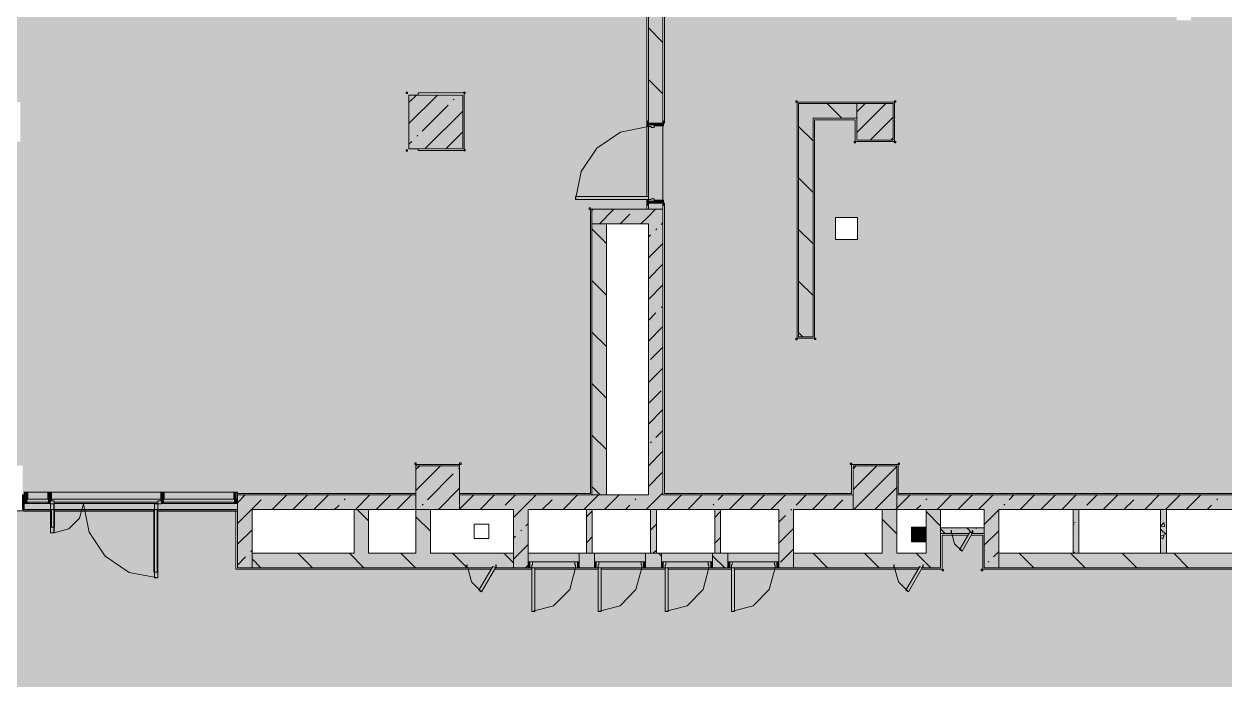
# Model space of a CAD drawing. Header units: millimetres. Extents: x -3817 to 677485, y -22715 to 103890.
# Drawn here: x -764.7 to -635, y -19530.2 to -19459.3 of the extents above; entities that cross this region are included whole.
import ezdxf

# ---------------------------------------------------------------- set-up
doc = ezdxf.new("R2010")
doc.units = ezdxf.units.MM
doc.layers.add('PDF _Геометрия', color=7, linetype='Continuous', true_color=0x1d1d1d)
doc.layers.add('PDF _Сплошная заливка', color=7, linetype='Continuous', true_color=0xffffff)

msp = doc.modelspace()

# ---------------------------------------------------------------- hatches: boundary and pattern name
at = {"layer": 'PDF _Сплошная заливка', "transparency": 33554559}
h = msp.add_hatch(color=256, dxfattribs=at)
h.paths.add_polyline_path([(-750.29, -19511.12), (-750.29, -19511.1), (-761.51, -19511.12), (-761.47, -19511.91), (-750.64, -19511.91), (-750.64, -19511.12)], flags=0)
h.paths.add_polyline_path([(-741.83, -19511.92), (-741.68, -19511.91), (-741.76, -19511.1), (-750.29, -19511.12), (-750.29, -19511.91), (-741.83, -19511.91)], flags=0)
h.paths.add_polyline_path([(-787.18, -19511.92), (-787.11, -19511.91), (-784.82, -19511.91), (-784.82, -19511.1), (-787.18, -19511.1)], flags=0)
h.paths.add_polyline_path([(-784.43, -19511.91), (-774, -19511.91), (-774, -19511.12), (-784.47, -19511.12), (-784.47, -19511.91)], flags=0)
h.paths.add_polyline_path([(-769.94, -19511.91), (-769.78, -19511.91), (-769.78, -19511.1), (-773.65, -19511.12), (-773.65, -19511.91), (-770.01, -19511.91)], flags=0)
h.paths.add_polyline_path([(-764.73, -19511.1), (-764.66, -19510.96), (-764.73, -19511.07)], flags=0)
h.paths.add_polyline_path([(-761.86, -19511.91), (-761.86, -19511.1), (-764.73, -19511.1), (-764.73, -19511.91)], flags=0)
h.paths.add_polyline_path([(-773.33, -19510.81), (-773.25, -19510.81), (-773.33, -19510.65)], flags=0)
h.paths.add_polyline_path([(-744.11, -19395.61), (-744.11, -19395.93), (-747.01, -19395.93), (-746.7, -19396.46), (-746.97, -19396.62), (-747.37, -19395.93), (-750.81, -19395.93), (-750.81, -19395.61), (-747.55, -19395.61), (-747.65, -19395.38), (-747.41, -19395.23), (-747.19, -19395.61), (-744.18, -19395.61)], flags=0)
h.paths.add_polyline_path([(-748.36, -19395.23), (-748.27, -19395.23), (-748.27, -19395.13)], flags=0)
h.paths.add_polyline_path([(-817.5, -19398.17), (-817.5, -19397.58), (-818.83, -19397.58), (-818.83, -19398.17), (-817.65, -19398.17)], flags=0)
h.paths.add_polyline_path([(-817.5, -19410.38), (-818.83, -19410.38), (-818.83, -19410.97), (-817.5, -19410.97), (-817.5, -19410.77)], flags=0)
h.paths.add_polyline_path([(-764.73, -19510.18), (-764.66, -19509.86), (-741.68, -19509.86), (-741.68, -19510.01), (-722.38, -19510.01), (-722.38, -19506.87), (-717.67, -19506.87), (-717.66, -19510.02), (-703.52, -19510.02), (-703.52, -19479.28), (-697.42, -19479.28), (-697.42, -19478.26), (-705.14, -19478.26), (-705.14, -19477.94), (-697.42, -19477.94), (-697.42, -19455.69), (-692.85, -19455.69), (-692.85, -19443.8), (-700.57, -19443.8), (-700.57, -19443.48), (-692.85, -19443.48), (-692.85, -19442.46), (-744.27, -19442.46), (-744.27, -19402.7), (-744.18, -19402.62), (-744.11, -19402.31), (-742.47, -19402.38), (-742.47, -19402.7), (-742.38, -19402.7), (-742.38, -19392.38), (-742.54, -19392.38), (-742.54, -19395.53), (-743.48, -19395.61), (-743.48, -19395.69), (-744.18, -19395.53), (-744.18, -19395.23), (-748.36, -19395.23), (-748.36, -19392.38), (-764.74, -19392.46), (-764.74, -19395.38), (-772.41, -19395.38), (-771.79, -19396.45), (-772.06, -19396.61), (-772.77, -19395.38), (-773.72, -19395.38), (-773.72, -19392.23), (-811.98, -19392.23), (-811.98, -19395.38), (-814.98, -19395.38), (-814.98, -19397.58), (-816.87, -19397.58), (-816.87, -19398.25), (-817.02, -19398.17), (-817.5, -19398.17), (-817.5, -19398.64), (-818.83, -19398.64), (-818.83, -19409.9), (-817.5, -19409.9), (-817.5, -19410.38), (-816.87, -19410.38), (-816.87, -19410.97), (-814.98, -19410.97), (-814.98, -19420.26), (-811.98, -19420.27), (-811.98, -19429.86), (-814.98, -19429.86), (-814.98, -19444.03), (-811.98, -19444.03), (-811.98, -19448.76), (-812.14, -19448.76), (-812.14, -19449.06), (-812.73, -19449.06), (-812.73, -19448.76), (-814.98, -19448.76), (-814.98, -19462.93), (-811.98, -19462.93), (-811.98, -19472.54), (-814.98, -19472.54), (-814.98, -19483.56), (-787.18, -19483.56), (-787.18, -19509.86), (-769.62, -19509.86), (-769.62, -19507.03), (-764.9, -19507.03), (-764.9, -19510.02), (-764.74, -19510.02), (-764.74, -19510.18)], flags=0)
h.paths.add_polyline_path([(-717.75, -19472.96), (-722.15, -19472.96), (-722.15, -19472.79), (-723.14, -19472.79), (-723.14, -19466.97), (-722.15, -19466.97), (-722.15, -19466.73), (-717.16, -19466.73), (-717.16, -19472.96), (-717.67, -19472.96)], flags=0)
h.paths.add_polyline_path([(-765.14, -19471.99), (-769.4, -19471.99), (-769.39, -19467.73), (-765.14, -19467.73), (-765.14, -19470.37)], flags=0)
h.paths.add_polyline_path([(-765.14, -19424.91), (-769.39, -19424.91), (-769.39, -19420.64), (-765.13, -19420.64), (-765.13, -19424.91)], flags=0)
h.paths.add_polyline_path([(-744.11, -19394.64), (-744.11, -19392.38), (-747.77, -19392.38), (-747.77, -19394.64), (-746.22, -19394.64)], flags=0)
h = msp.add_hatch(color=256, dxfattribs=at)
h.paths.add_polyline_path([(-623.96, -19495.61), (-623.9, -19496), (-623.8, -19496), (-623.8, -19495.61), (-623.9, -19495.61)], flags=0)
h.paths.add_polyline_path([(-697.26, -19478.26), (-697.42, -19478.26), (-697.42, -19478.65), (-697.33, -19478.65), (-697.26, -19478.34)], flags=0)
h.paths.add_polyline_path([(-657.96, -19510.02), (-628.05, -19510.02), (-628.05, -19506.87), (-624.9, -19506.87), (-624.9, -19496), (-624.81, -19496), (-624.75, -19495.81), (-624.59, -19495.81), (-624.59, -19495.53), (-623.96, -19495.61), (-623.96, -19495.29), (-623.8, -19495.29), (-623.8, -19486.95), (-623.9, -19486.95), (-623.96, -19487.34), (-624.59, -19487.26), (-624.59, -19487.14), (-624.75, -19487.14), (-624.81, -19486.95), (-624.9, -19486.95), (-624.9, -19481.59), (-631.6, -19481.59), (-631.6, -19480.49), (-631.83, -19480.49), (-631.83, -19479.86), (-631.66, -19479.86), (-631.66, -19474.35), (-631.83, -19474.35), (-631.83, -19473.72), (-631.6, -19473.72), (-631.6, -19424.19), (-628.05, -19424.19), (-628.03, -19420.26), (-624.12, -19420.26), (-624.12, -19420.02), (-627.5, -19420.02), (-627.5, -19419.71), (-624.12, -19419.71), (-624.12, -19409.71), (-631.05, -19409.71), (-631.05, -19409.39), (-624.12, -19409.39), (-624.12, -19408.92), (-670.65, -19408.92), (-670.65, -19457.58), (-680.65, -19457.58), (-680.65, -19457.48), (-680.85, -19457.42), (-680.85, -19457.26), (-681.12, -19457.26), (-681.04, -19456.63), (-681.36, -19456.57), (-681.36, -19456.48), (-689.31, -19456.48), (-689.31, -19456.57), (-688.92, -19456.63), (-689, -19457.26), (-689.11, -19457.26), (-689.11, -19457.42), (-689.31, -19457.48), (-689.31, -19457.58), (-695.53, -19457.58), (-695.53, -19469.99), (-695.63, -19470), (-695.69, -19470.3), (-696.63, -19470.37), (-696.63, -19470.46), (-697.33, -19470.27), (-697.33, -19469.99), (-697.42, -19469.99), (-697.42, -19477.94), (-697.26, -19477.94), (-697.26, -19478.26), (-695.63, -19478.34), (-695.63, -19478.65), (-695.53, -19478.65), (-695.53, -19510.02), (-675.3, -19510.02), (-675.3, -19506.87), (-670.26, -19506.87), (-670.26, -19510.02), (-660.31, -19510.02)], flags=0)
h.paths.add_polyline_path([(-679.31, -19493.25), (-681.2, -19493.25), (-681.2, -19467.74), (-670.65, -19467.74), (-670.65, -19471.99), (-674.9, -19471.99), (-674.9, -19469.63), (-679.31, -19469.63), (-679.31, -19487.07)], flags=0)
h.paths.add_polyline_path([(-677.03, -19482.56), (-677.03, -19480.2), (-674.67, -19480.2), (-674.67, -19482.56), (-676.68, -19482.56)], flags=0)
h.paths.add_polyline_path([(-631.62, -19479.86), (-631.6, -19479.86), (-631.62, -19474.35)], flags=0)
h.paths.add_polyline_path([(-638.61, -19458.88), (-640.19, -19458.88), (-640.19, -19457.31), (-638.61, -19457.31)], flags=0)
h.paths.add_polyline_path([(-680.97, -19456.63), (-680.97, -19456.57), (-680.65, -19456.57), (-680.65, -19456.48), (-681.04, -19456.53), (-681.04, -19456.63)], flags=0)
h.paths.add_polyline_path([(-662.86, -19449.87), (-662.86, -19447.5), (-660.49, -19447.5), (-660.49, -19449.87)], flags=0)
h.paths.add_polyline_path([(-662.86, -19435.3), (-662.86, -19432.94), (-660.49, -19432.94), (-660.49, -19435.3)], flags=0)
h.paths.add_polyline_path([(-640.19, -19435.26), (-640.19, -19433.69), (-638.61, -19433.69), (-638.61, -19435.26), (-639.78, -19435.26)], flags=0)
h = msp.add_hatch(color=256, dxfattribs=at)
h.paths.add_polyline_path([(-695.69, -19479.31), (-695.69, -19478.65), (-697.26, -19478.65), (-697.26, -19479.31), (-696.4, -19479.31)], flags=0)
h.paths.add_polyline_path([(-695.69, -19469.99), (-695.69, -19455.85), (-697.26, -19455.85), (-697.26, -19469.99)], flags=0)
for points in [[(-722.15, -19472.79), (-717.31, -19472.79), (-717.31, -19466.97), (-723.14, -19466.97), (-723.14, -19472.79)], [(-675.06, -19469.47), (-674.74, -19469.47), (-674.74, -19467.89), (-681.04, -19467.89), (-681.04, -19469.47), (-676.68, -19469.47)], [(-674.67, -19471.83), (-670.81, -19471.83), (-670.81, -19467.89), (-674.74, -19467.89), (-674.74, -19471.83)], [(-701.79, -19480.89), (-697.26, -19480.89), (-697.26, -19479.31), (-703.36, -19479.31), (-703.36, -19480.89)], [(-703.36, -19510.18), (-701.79, -19510.18), (-701.79, -19480.89), (-703.36, -19480.89), (-703.36, -19510.02)], [(-717.67, -19511.75), (-717.66, -19511.75), (-717.67, -19507.03), (-722.38, -19507.03), (-722.38, -19511.75), (-717.75, -19511.75)], [(-670.41, -19511.75), (-670.41, -19507.03), (-675.14, -19507.03), (-675.14, -19511.75), (-671.14, -19511.75)], [(-764.66, -19511.1), (-764.34, -19511.1), (-764.42, -19510.96), (-764.34, -19509.86), (-764.73, -19509.86), (-764.73, -19511.1)], [(-762.17, -19511.1), (-761.86, -19511.1), (-761.78, -19509.86), (-762.17, -19509.86), (-762.1, -19510.96)], [(-749.97, -19510.65), (-749.97, -19509.86), (-761.78, -19509.86), (-761.78, -19510.65), (-757.09, -19510.65)], [(-749.66, -19511.1), (-749.58, -19511.1), (-749.66, -19510.96), (-749.58, -19509.86), (-749.97, -19509.86), (-749.89, -19511.1)], [(-742.07, -19510.65), (-742.13, -19509.86), (-749.58, -19509.86), (-749.58, -19510.65), (-742.13, -19510.65)], [(-741.68, -19511.1), (-741.76, -19510.96), (-741.77, -19509.86), (-742.07, -19509.86), (-741.99, -19511.1), (-741.76, -19511.1)], [(-641.91, -19511.75), (-627.9, -19511.75), (-627.9, -19510.18), (-670.41, -19510.18), (-670.41, -19511.75), (-647.53, -19511.75)], [(-764.34, -19510.96), (-762.1, -19510.96), (-762.17, -19510.65), (-764.42, -19510.65), (-764.42, -19510.96)], [(-758.5, -19510.96), (-750.29, -19510.96), (-750.29, -19510.81), (-749.97, -19510.81), (-749.97, -19510.65), (-761.78, -19510.65), (-761.78, -19510.81), (-761.47, -19510.81), (-761.47, -19510.96)], [(-750.64, -19511.1), (-750.29, -19511.1), (-750.29, -19510.96), (-761.47, -19510.96), (-761.47, -19511.1), (-751.63, -19511.1)], [(-742.13, -19510.96), (-741.99, -19510.96), (-742.07, -19510.65), (-749.66, -19510.65), (-749.58, -19510.96)], [(-742.07, -19511.1), (-742.13, -19510.96), (-749.58, -19510.96), (-749.58, -19511.1), (-742.13, -19511.1)], [(-741.13, -19518.05), (-740.1, -19518.05), (-740.1, -19511.75), (-741.67, -19511.75), (-741.67, -19518.05)], [(-729.07, -19516.47), (-727.5, -19516.47), (-727.5, -19511.75), (-729.07, -19511.75), (-729.07, -19515.34)], [(-710.26, -19518.05), (-710.26, -19511.75), (-711.83, -19511.75), (-711.83, -19518.05), (-710.63, -19518.05)], [(-703.96, -19516.47), (-703.33, -19516.47), (-703.36, -19511.75), (-703.96, -19511.75), (-703.96, -19514.98)], [(-697.03, -19516.47), (-696.4, -19516.47), (-696.4, -19511.75), (-697.03, -19511.75), (-697.03, -19515.03)], [(-690.1, -19516.47), (-689.47, -19516.47), (-689.47, -19511.75), (-690.1, -19511.75), (-690.1, -19515.08)], [(-670.41, -19516.47), (-670.41, -19511.75), (-671.99, -19511.75), (-671.99, -19516.47), (-670.73, -19516.47)], [(-665.69, -19516.47), (-665.69, -19511.75), (-667.26, -19511.75), (-667.26, -19516.47), (-666.13, -19516.47)], [(-660.31, -19518.05), (-659.39, -19518.05), (-659.39, -19511.75), (-660.97, -19511.75), (-660.97, -19518.05)], [(-668.84, -19515.24), (-667.26, -19515.24), (-667.26, -19513.66), (-668.84, -19513.73), (-668.84, -19514.9)], [(-663.64, -19514.35), (-662.63, -19514.35), (-662.54, -19514.19), (-662.19, -19514.35), (-660.97, -19514.35), (-660.97, -19513.72), (-665.69, -19513.72), (-665.69, -19514.35), (-664.55, -19514.35)], [(-705.06, -19517.42), (-704.74, -19517.42), (-704.74, -19516.47), (-710.26, -19516.47), (-710.21, -19517.42), (-705.14, -19517.42)], [(-697.97, -19517.42), (-697.58, -19517.42), (-697.58, -19516.47), (-703.09, -19516.47), (-703.09, -19517.42), (-698.05, -19517.42)], [(-695.85, -19517.42), (-690.33, -19517.42), (-690.33, -19516.47), (-695.85, -19516.47), (-695.85, -19517.1)], [(-683.48, -19517.42), (-683.17, -19517.42), (-683.17, -19516.47), (-688.68, -19516.47), (-688.68, -19517.42), (-683.56, -19517.42)], [(-667.26, -19518.05), (-665.69, -19518.05), (-665.69, -19516.47), (-681.59, -19516.47), (-681.59, -19518.05), (-668.02, -19518.05), (-667.93, -19517.89), (-667.58, -19518.05)], [(-709.4, -19518.05), (-705.14, -19518.05), (-705.22, -19517.42), (-709.78, -19517.42), (-709.86, -19518.05), (-709.55, -19518.05)], [(-702.62, -19518.05), (-697.97, -19518.05), (-698.05, -19517.42), (-702.62, -19517.42), (-702.7, -19518.05)], [(-695.37, -19518.05), (-690.73, -19518.05), (-690.81, -19517.42), (-695.37, -19517.42), (-695.45, -19518.05)], [(-687.97, -19518.05), (-683.56, -19518.05), (-683.64, -19517.42), (-688.21, -19517.42), (-688.29, -19518.05), (-688.21, -19518.05)]]:
    msp.add_hatch(color=256, dxfattribs=at).paths.add_polyline_path(points)
at = {"layer": 'PDF _Сплошная заливка', "true_color": 0xe2e2e2, "transparency": 33554559}
h = msp.add_hatch(color=254, dxfattribs=at)
h.paths.add_polyline_path([(-696.63, -19478.45), (-696.63, -19478.18), (-697.26, -19478.34), (-697.26, -19478.45)], flags=0)
h.paths.add_polyline_path([(-696.63, -19470.46), (-696.63, -19470.19), (-697.26, -19470.26), (-697.26, -19470.38), (-696.95, -19470.38)], flags=0)
for points in [[(-697.26, -19478.26), (-697.26, -19477.94), (-705.14, -19477.94), (-705.14, -19478.26), (-697.42, -19478.26)], [(-750.64, -19519.15), (-750.29, -19519.15), (-750.29, -19511.12), (-750.64, -19511.18), (-750.64, -19518.21)], [(-702.7, -19522.77), (-702.38, -19522.77), (-702.38, -19518.05), (-702.7, -19518.05), (-702.7, -19522.63)]]:
    msp.add_hatch(color=254, dxfattribs=at).paths.add_polyline_path(points)
at = {"layer": 'PDF _Сплошная заливка', "transparency": 33554559}
h = msp.add_hatch(color=256, dxfattribs=at)
h.paths.add_polyline_path([(-697.26, -19511.75), (-675.14, -19511.75), (-675.14, -19510.18), (-717.66, -19510.18), (-717.66, -19511.75), (-701.79, -19511.75)], flags=0)
h.paths.add_polyline_path([(-727.5, -19511.75), (-722.38, -19511.75), (-722.38, -19510.18), (-741.67, -19510.18), (-741.67, -19511.75), (-729.07, -19511.75)], flags=0)
h = msp.add_hatch(color=256, dxfattribs=at)
h.paths.add_polyline_path([(-749.97, -19511.12), (-749.89, -19511.1), (-749.97, -19510.81), (-750.29, -19510.81), (-750.29, -19511.12)], flags=0)
h.paths.add_polyline_path([(-761.47, -19511.12), (-761.47, -19510.81), (-761.86, -19510.81), (-761.78, -19511.12), (-761.51, -19511.12)], flags=0)
h = msp.add_hatch(color=256, dxfattribs=at)
h.paths.add_polyline_path([(-845.37, -19524.19), (-845.08, -19524.27), (-845.23, -19524.19)], flags=0)
h.paths.add_polyline_path([(-568.76, -19543.4), (-568.69, -19543.4), (-568.69, -19542.77), (-568.49, -19542.77), (-568.49, -19541.51), (-554.67, -19541.51), (-554.67, -19518.21), (-661.12, -19518.21), (-661.12, -19514.51), (-662.36, -19514.51), (-663.37, -19516.26), (-663.64, -19516.1), (-662.72, -19514.51), (-665.53, -19514.51), (-665.53, -19518.21), (-667.75, -19518.21), (-669.15, -19520.64), (-669.41, -19520.46), (-668.11, -19518.21), (-687.97, -19518.21), (-687.97, -19522.77), (-688.29, -19522.77), (-688.29, -19518.21), (-695.14, -19518.21), (-695.14, -19522.77), (-695.45, -19522.77), (-695.45, -19518.21), (-702.38, -19518.21), (-702.45, -19522.77), (-702.7, -19522.77), (-702.7, -19518.21), (-709.55, -19518.21), (-709.55, -19522.77), (-709.86, -19522.77), (-709.86, -19518.21), (-713.89, -19518.21), (-715.29, -19520.64), (-715.55, -19520.46), (-714.25, -19518.21), (-741.83, -19518.21), (-741.83, -19511.91), (-750.29, -19511.91), (-750.29, -19519.15), (-750.64, -19519.15), (-750.64, -19511.91), (-761.51, -19511.91), (-761.51, -19514.27), (-761.86, -19514.27), (-761.86, -19511.91), (-773.65, -19511.92), (-773.65, -19514.42), (-774, -19514.42), (-774, -19511.91), (-784.47, -19511.92), (-784.47, -19518.6), (-784.82, -19518.6), (-784.82, -19511.91), (-787.18, -19511.92), (-787.18, -19518.21), (-804.62, -19518.21), (-804.62, -19525.92), (-804.94, -19525.92), (-804.94, -19518.21), (-814.98, -19518.21), (-814.98, -19523.48), (-843.79, -19523.48), (-843.79, -19524.19), (-844.13, -19524.27), (-844.13, -19524.58), (-845.08, -19524.58), (-845.08, -19524.7), (-845.39, -19524.7), (-845.37, -19523.48), (-845.53, -19523.48), (-845.53, -19541.51), (-845.37, -19541.45), (-845.37, -19540.33), (-845.08, -19540.33), (-845.08, -19540.65), (-844.13, -19540.73), (-844.13, -19540.96), (-843.79, -19540.96), (-843.79, -19541.51), (-811.91, -19541.51), (-811.91, -19540.73), (-806.08, -19540.73), (-806.08, -19541.51), (-741.04, -19541.51), (-741.04, -19540.73), (-735.22, -19540.73), (-735.22, -19541.51), (-734.89, -19541.51), (-733.88, -19539.76), (-733.6, -19539.92), (-734.52, -19541.51), (-705.61, -19541.51), (-705.61, -19540.73), (-699.78, -19540.73), (-699.78, -19541.51), (-670.18, -19541.51), (-670.18, -19540.73), (-664.35, -19540.73), (-664.35, -19541.51), (-623.09, -19541.51), (-623.09, -19534.98), (-622.78, -19534.98), (-622.78, -19541.51), (-603.41, -19541.51), (-603.41, -19533.8), (-603.09, -19533.8), (-603.09, -19541.51), (-585.3, -19541.51), (-585.3, -19534.98), (-584.98, -19534.98), (-584.98, -19541.51), (-579.51, -19541.51), (-579.51, -19542.77), (-579.24, -19542.77), (-579.32, -19543.01), (-579.32, -19543.4), (-569.08, -19543.4)], flags=0)
h = msp.add_hatch(color=256, dxfattribs=at)
h.paths.add_polyline_path([(-689.47, -19518.05), (-688.68, -19518.05), (-688.68, -19516.47), (-690.33, -19516.47), (-690.33, -19518.05), (-690.1, -19518.05)], flags=0)
h.paths.add_polyline_path([(-717.59, -19518.05), (-714.16, -19518.05), (-714.07, -19517.89), (-713.72, -19518.05), (-711.83, -19518.05), (-711.83, -19516.47), (-740.1, -19516.47), (-740.1, -19518.05), (-720.66, -19518.05)], flags=0)
h.paths.add_polyline_path([(-704.74, -19518.05), (-703.09, -19518.05), (-703.09, -19516.47), (-704.74, -19516.47), (-704.74, -19517.42)], flags=0)
h.paths.add_polyline_path([(-696.4, -19518.05), (-695.85, -19518.05), (-695.85, -19516.47), (-697.58, -19516.47), (-697.58, -19518.05), (-697.03, -19518.05)], flags=0)
h = msp.add_hatch(color=256, dxfattribs=at)
h.paths.add_polyline_path([(-574.36, -19518.05), (-569.79, -19518.05), (-569.79, -19516.47), (-574.59, -19516.47), (-574.59, -19518.05)], flags=0)
h.paths.add_polyline_path([(-600.66, -19518.05), (-582.07, -19518.05), (-582.07, -19516.47), (-600.66, -19516.47)], flags=0)
h.paths.add_polyline_path([(-624.75, -19518.05), (-624.75, -19516.47), (-659.39, -19516.47), (-659.39, -19518.05), (-627.58, -19518.05)], flags=0)
h.paths.add_polyline_path([(-610.77, -19518.05), (-608.14, -19518.05), (-608.14, -19516.47), (-623.17, -19516.47), (-623.17, -19518.05), (-611.22, -19518.05)], flags=0)
at = {"layer": 'PDF _Сплошная заливка', "true_color": 0xe2e2e2, "transparency": 33554559}
h = msp.add_hatch(color=254, dxfattribs=at)
h.paths.add_polyline_path([(-705.06, -19518.05), (-704.94, -19518.05), (-704.94, -19517.42), (-705.22, -19517.42), (-705.14, -19518.05)], flags=0)
h.paths.add_polyline_path([(-710.06, -19518.05), (-709.86, -19518.05), (-709.94, -19517.42), (-710.06, -19517.42), (-710.06, -19517.51)], flags=0)
h = msp.add_hatch(color=254, dxfattribs=at)
h.paths.add_polyline_path([(-697.89, -19518.05), (-697.78, -19518.05), (-697.78, -19517.42), (-698.05, -19517.42), (-697.97, -19518.05)], flags=0)
h.paths.add_polyline_path([(-702.7, -19518.05), (-702.78, -19517.42), (-702.89, -19517.42), (-702.89, -19518.05), (-702.78, -19518.05)], flags=0)
h = msp.add_hatch(color=254, dxfattribs=at)
h.paths.add_polyline_path([(-695.53, -19518.05), (-695.45, -19518.05), (-695.53, -19517.42), (-695.65, -19517.42), (-695.65, -19518.05)], flags=0)
h.paths.add_polyline_path([(-690.73, -19518.05), (-690.53, -19518.05), (-690.53, -19517.42), (-690.81, -19517.42), (-690.73, -19517.73)], flags=0)
h = msp.add_hatch(color=254, dxfattribs=at)
h.paths.add_polyline_path([(-683.48, -19518.05), (-683.37, -19518.05), (-683.37, -19517.42), (-683.64, -19517.42), (-683.56, -19518.05)], flags=0)
h.paths.add_polyline_path([(-688.37, -19518.05), (-688.29, -19518.05), (-688.37, -19517.42), (-688.48, -19517.42), (-688.48, -19518.05)], flags=0)

# ---------------------------------------------------------------- linework, layer by layer
at = {"layer": 'PDF _Геометрия', "color": 253, "lineweight": 9, "true_color": 0xaaaaaa}
for points in [[(-697.33, -19469.99), (-697.42, -19469.99), (-697.42, -19477.94), (-697.42, -19455.69), (-692.85, -19455.69), (-692.85, -19443.8), (-692.85, -19451.75), (-692.76, -19451.75)], [(-689.31, -19457.48), (-689.31, -19457.58), (-695.53, -19457.58), (-695.53, -19469.99), (-695.63, -19469.99)], [(-722.15, -19466.97), (-722.15, -19466.73), (-717.16, -19466.73), (-717.16, -19472.96), (-722.15, -19472.96), (-722.15, -19472.79)], [(-697.26, -19470.38), (-700.28, -19470.98), (-702.83, -19472.69), (-704.54, -19475.24), (-705.14, -19478.26)], [(-717.66, -19510.02), (-703.52, -19510.02), (-703.52, -19479.28), (-697.42, -19479.28), (-697.42, -19478.26), (-697.42, -19478.65), (-697.33, -19478.65)], [(-695.63, -19478.65), (-695.53, -19478.65), (-695.53, -19510.02), (-675.3, -19510.02), (-675.3, -19506.87), (-670.26, -19506.87), (-670.26, -19510.02), (-628.05, -19510.02), (-628.05, -19506.87), (-624.9, -19506.87), (-624.9, -19496), (-624.81, -19496)], [(-750.29, -19511.92), (-741.68, -19511.92), (-741.68, -19510.01), (-736.77, -19510.01), (-722.38, -19510.01), (-722.38, -19506.87), (-717.67, -19506.87), (-717.67, -19507.03)], [(-764.74, -19511.75), (-764.74, -19511.92), (-761.86, -19511.92)], [(-761.86, -19510.81), (-761.47, -19510.81), (-761.47, -19510.96)], [(-749.89, -19511.12), (-750.29, -19511.12), (-750.29, -19519.15), (-753.36, -19518.54), (-755.96, -19516.8), (-757.71, -19514.19), (-758.32, -19511.12), (-758.74, -19512.7), (-759.89, -19513.85), (-761.47, -19514.27), (-761.47, -19511.12), (-761.86, -19511.12)], [(-761.86, -19511.75), (-761.51, -19511.75)], [(-761.78, -19513.64), (-761.78, -19511.75)], [(-761.43, -19513.64), (-761.43, -19511.75)], [(-750.71, -19518.52), (-750.71, -19511.75)], [(-750.29, -19511.75), (-750.64, -19511.75)], [(-750.36, -19518.52), (-750.36, -19511.75)], [(-750.29, -19510.96), (-750.29, -19510.81), (-749.89, -19510.81)], [(-761.86, -19511.91), (-773.65, -19511.91)], [(-750.64, -19511.91), (-761.51, -19511.91)], [(-761.51, -19511.92), (-750.64, -19511.92)], [(-714.25, -19518.21), (-741.83, -19518.21), (-741.83, -19511.91), (-750.29, -19511.91)], [(-761.86, -19513.64), (-761.51, -19513.64)], [(-664.47, -19514.35), (-664.17, -19515.45), (-663.37, -19516.26)], [(-662.72, -19514.51), (-665.53, -19514.51), (-665.53, -19518.21), (-667.75, -19518.21)], [(-568.49, -19542.77), (-568.49, -19541.51), (-554.67, -19541.51), (-554.67, -19518.21), (-661.12, -19518.21), (-661.12, -19514.51), (-662.36, -19514.51)], [(-716.79, -19518.05), (-716.39, -19519.55), (-715.29, -19520.64)], [(-709.86, -19518.21), (-713.89, -19518.21)], [(-709.94, -19517.42), (-705.06, -19517.42), (-709.94, -19517.42)], [(-705.14, -19518.05), (-705.77, -19520.41), (-707.5, -19522.14), (-709.86, -19522.77)], [(-709.86, -19518.05), (-705.06, -19518.05), (-709.55, -19518.05)], [(-702.7, -19518.21), (-709.55, -19518.21)], [(-702.78, -19517.42), (-697.89, -19517.42), (-702.78, -19517.42)], [(-697.97, -19518.05), (-698.61, -19520.41), (-700.33, -19522.14), (-702.7, -19522.77)], [(-702.7, -19518.05), (-697.89, -19518.05), (-702.38, -19518.05)], [(-695.45, -19518.21), (-702.38, -19518.21)], [(-695.53, -19517.42), (-690.65, -19517.42), (-695.53, -19517.42)], [(-690.73, -19518.05), (-691.36, -19520.41), (-693.09, -19522.14), (-695.45, -19522.77)], [(-695.45, -19518.05), (-690.65, -19518.05), (-695.14, -19518.05)], [(-688.29, -19518.21), (-695.14, -19518.21)], [(-688.37, -19517.42), (-683.48, -19517.42), (-688.37, -19517.42)], [(-687.97, -19518.05), (-683.56, -19518.05), (-684.2, -19520.41), (-685.93, -19522.14), (-688.29, -19522.77)], [(-683.56, -19518.05), (-688.29, -19518.05)], [(-668.11, -19518.21), (-687.97, -19518.21)], [(-670.65, -19518.05), (-670.25, -19519.55), (-669.15, -19520.64)], [(-750.29, -19518.52), (-750.64, -19518.52)]]:
    msp.add_lwpolyline(points, dxfattribs=at)
at = {"layer": 'PDF _Геометрия', "color": 7, "lineweight": 9}
for points in [[(-692.7, -19451.99), (-692.7, -19455.85), (-695.69, -19455.85), (-697.26, -19455.85), (-697.26, -19469.75)], [(-695.69, -19469.75), (-695.69, -19457.42), (-692.7, -19457.42), (-691.12, -19457.42), (-691.12, -19451.99)], [(-695.69, -19461.28), (-697.26, -19459.7)], [(-695.69, -19466.84), (-697.26, -19465.27)], [(-723.14, -19470.04), (-720.07, -19466.97)], [(-723.14, -19467.79), (-722.31, -19466.97)], [(-718.35, -19467.49), (-718.25, -19467.4)], [(-721.71, -19470.86), (-718.91, -19468.05)], [(-721.41, -19472.79), (-717.31, -19468.7)], [(-676.36, -19469.47), (-677.94, -19467.89)], [(-674.74, -19471.03), (-671.61, -19467.89)], [(-674.74, -19468.79), (-673.85, -19467.89)], [(-697.26, -19469.99), (-695.69, -19469.99)], [(-673.3, -19471.83), (-670.81, -19469.34)], [(-722.28, -19471.42), (-722.18, -19471.33)], [(-719.16, -19472.79), (-717.31, -19470.95)], [(-697.26, -19478.26), (-697.26, -19470.38)], [(-695.69, -19470.37), (-695.69, -19478.34)], [(-679.47, -19471.93), (-681.04, -19470.35)], [(-671.05, -19471.83), (-670.81, -19471.59)], [(-723.14, -19472.28), (-722.84, -19471.98)], [(-679.47, -19477.5), (-681.04, -19475.92)], [(-703.36, -19479.45), (-703.23, -19479.31)], [(-670.41, -19511.75), (-671.99, -19511.75), (-671.99, -19516.47), (-681.59, -19516.47), (-681.59, -19511.75), (-675.14, -19511.75), (-675.14, -19510.18), (-695.69, -19510.18), (-695.69, -19479.31), (-697.26, -19479.31), (-703.36, -19479.31), (-703.36, -19480.89), (-701.79, -19480.89)], [(-702.56, -19480.89), (-700.98, -19479.31)], [(-698.07, -19480.89), (-697.26, -19480.08), (-696.49, -19479.31)], [(-695.69, -19478.65), (-697.26, -19478.65)], [(-697.26, -19478.89), (-697.26, -19479.31), (-695.69, -19479.31), (-695.69, -19478.89)], [(-700.31, -19480.89), (-699.26, -19479.84)], [(-703.36, -19480.89), (-703.36, -19510.18), (-717.66, -19510.18)], [(-701.79, -19483.01), (-703.36, -19481.44)], [(-696.46, -19481.52), (-696.36, -19481.43)], [(-695.9, -19480.96), (-695.69, -19480.75)], [(-679.47, -19483.06), (-681.04, -19481.49)], [(-697.26, -19482.33), (-697.02, -19482.08)], [(-697.26, -19484.57), (-695.69, -19483)], [(-697.26, -19486.82), (-695.69, -19485.24)], [(-701.79, -19488.58), (-703.36, -19487.01)], [(-679.47, -19488.63), (-681.04, -19487.06)], [(-697.26, -19489.06), (-695.69, -19487.49)], [(-697.26, -19491.31), (-696.46, -19490.5)], [(-695.9, -19489.94), (-695.8, -19489.85)], [(-697.26, -19493.55), (-695.69, -19491.98)], [(-701.79, -19494.15), (-703.36, -19492.57)], [(-680.58, -19493.09), (-681.04, -19492.62)], [(-697.02, -19495.55), (-695.69, -19494.22)], [(-697.26, -19498.04), (-695.69, -19496.47)], [(-701.79, -19499.72), (-703.36, -19498.14)], [(-697.26, -19500.29), (-695.9, -19498.92)], [(-697.26, -19502.53), (-695.69, -19500.96)], [(-701.79, -19505.28), (-703.36, -19503.71)], [(-696.46, -19503.97), (-695.69, -19503.2)], [(-697.02, -19504.53), (-696.93, -19504.44)], [(-697.26, -19507.02), (-695.69, -19505.45)], [(-722.38, -19509.69), (-719.72, -19507.03)], [(-722.38, -19507.44), (-721.96, -19507.03)], [(-721.15, -19510.71), (-718.35, -19507.9)], [(-717.79, -19507.34), (-717.69, -19507.25)], [(-697.26, -19509.27), (-695.69, -19507.69)], [(-675.14, -19507.35), (-674.82, -19507.03)], [(-675.13, -19509.58), (-672.57, -19507.03)], [(-675.05, -19511.75), (-670.41, -19507.11)], [(-764.34, -19509.86), (-762.17, -19509.86)], [(-761.86, -19510.96), (-761.86, -19510.65), (-761.78, -19510.65), (-761.78, -19509.86), (-762.17, -19509.86), (-762.17, -19510.65), (-762.1, -19510.65), (-762.1, -19510.96), (-762.17, -19510.96), (-762.17, -19511.1), (-761.86, -19511.1)], [(-749.97, -19509.86), (-761.78, -19509.86), (-749.97, -19509.86), (-749.97, -19510.65), (-749.97, -19510.81), (-749.97, -19510.65), (-761.78, -19510.65), (-749.97, -19510.65)], [(-761.78, -19510.65), (-761.78, -19510.81), (-761.78, -19510.65), (-761.78, -19509.86)], [(-741.68, -19510.18), (-741.68, -19511.75), (-750.29, -19511.75)], [(-749.89, -19511.1), (-749.58, -19511.1), (-749.58, -19510.96), (-749.66, -19510.96), (-749.66, -19510.65), (-749.58, -19510.65), (-749.58, -19509.86), (-749.97, -19509.86), (-749.97, -19510.65), (-749.89, -19510.65), (-749.89, -19510.96)], [(-742.13, -19510.65), (-749.58, -19510.65), (-749.58, -19509.86), (-742.07, -19509.86), (-742.07, -19510.65)], [(-749.58, -19509.86), (-742.13, -19509.86)], [(-722.38, -19510.18), (-741.67, -19510.18), (-741.67, -19511.75), (-741.68, -19511.75), (-741.68, -19510.18), (-741.67, -19510.18), (-741.67, -19511.75), (-741.67, -19518.05), (-740.1, -19518.05), (-716.87, -19518.05), (-714.16, -19518.05)], [(-741.67, -19511.02), (-740.83, -19510.18)], [(-737.91, -19511.75), (-736.34, -19510.18)], [(-735.67, -19511.75), (-734.09, -19510.18)], [(-733.42, -19511.75), (-731.85, -19510.18)], [(-728.93, -19511.75), (-727.36, -19510.18)], [(-726.69, -19511.75), (-725.11, -19510.18)], [(-724.44, -19511.75), (-722.87, -19510.18)], [(-719.95, -19511.75), (-717.66, -19509.45)], [(-717.71, -19511.75), (-717.66, -19511.7), (-716.13, -19510.18)], [(-715.46, -19511.75), (-713.89, -19510.18)], [(-712.73, -19511.27), (-711.64, -19510.18)], [(-711.83, -19512.61), (-710.97, -19511.75), (-709.4, -19510.18)], [(-706.48, -19511.75), (-704.91, -19510.18)], [(-704.24, -19511.75), (-702.66, -19510.18)], [(-702.47, -19510.18), (-703.36, -19509.28)], [(-703.36, -19510.18), (-701.79, -19510.18)], [(-701.99, -19511.75), (-700.42, -19510.18)], [(-697.5, -19511.75), (-695.93, -19510.18), (-695.69, -19509.94)], [(-695.26, -19511.75), (-693.68, -19510.18)], [(-693.01, -19511.75), (-691.44, -19510.18)], [(-689.72, -19510.71), (-689.19, -19510.18)], [(-688.52, -19511.75), (-686.95, -19510.18)], [(-686.28, -19511.75), (-684.7, -19510.18)], [(-684.03, -19511.75), (-682.46, -19510.18)], [(-681.3, -19511.27), (-680.21, -19510.18)], [(-679.54, -19511.75), (-677.97, -19510.18)], [(-672.81, -19511.75), (-670.41, -19509.36)], [(-670.56, -19511.75), (-670.41, -19511.6), (-668.99, -19510.18)], [(-641.28, -19511.75), (-627.9, -19511.75), (-627.9, -19510.18), (-670.41, -19510.18)], [(-666.07, -19511.75), (-664.5, -19510.18)], [(-663.83, -19511.75), (-662.25, -19510.18)], [(-661.58, -19511.75), (-660.01, -19510.18)], [(-658.29, -19510.71), (-657.76, -19510.18)], [(-657.09, -19511.75), (-655.52, -19510.18)], [(-654.85, -19511.75), (-653.27, -19510.18)], [(-652.6, -19511.75), (-651.03, -19510.18)], [(-649.87, -19511.27), (-648.78, -19510.18)], [(-648.11, -19511.75), (-646.54, -19510.18)], [(-643.62, -19511.75), (-642.05, -19510.18)], [(-641.38, -19511.75), (-639.8, -19510.18)], [(-639.13, -19511.75), (-637.56, -19510.18)], [(-761.86, -19511.75), (-764.73, -19511.75), (-764.73, -19510.65)], [(-764.34, -19510.96), (-764.34, -19511.1), (-764.34, -19510.96), (-762.17, -19510.96)], [(-762.17, -19510.96), (-762.17, -19511.1), (-762.17, -19510.96)], [(-750.64, -19511.75), (-761.51, -19511.75)], [(-750.29, -19510.96), (-761.47, -19510.96), (-750.29, -19510.96)], [(-749.58, -19510.96), (-749.58, -19511.1), (-749.58, -19510.96), (-742.13, -19510.96)], [(-742.13, -19511.1), (-749.58, -19511.1), (-742.07, -19511.1)], [(-742.07, -19510.96), (-742.07, -19511.1), (-742.07, -19510.96)], [(-741.67, -19513.26), (-740.16, -19511.75), (-739.11, -19510.71)], [(-731.18, -19511.75), (-730.69, -19511.27)], [(-730.13, -19510.71), (-730.04, -19510.61)], [(-727.5, -19511.75), (-729.07, -19511.75)], [(-727.5, -19512.98), (-728.73, -19511.75)], [(-720.81, -19511.75), (-722.38, -19511.75)], [(-721.71, -19511.27), (-721.62, -19511.17)], [(-713.22, -19511.75), (-713.2, -19511.74)], [(-695.14, -19518.05), (-690.33, -19518.05), (-690.33, -19516.47), (-690.1, -19516.47), (-690.1, -19511.75), (-696.4, -19511.75), (-696.4, -19516.47), (-697.03, -19516.47), (-697.03, -19511.75), (-703.33, -19511.75), (-703.33, -19516.47), (-703.96, -19516.47), (-703.96, -19511.75), (-710.26, -19511.75), (-710.26, -19516.47), (-704.74, -19516.47), (-704.74, -19517.42)], [(-708.73, -19511.75), (-707.68, -19510.71)], [(-703.33, -19511.75), (-703.96, -19511.75)], [(-699.75, -19511.75), (-699.26, -19511.27)], [(-698.7, -19510.71), (-698.61, -19510.61)], [(-696.4, -19511.75), (-697.03, -19511.75)], [(-690.33, -19518.05), (-688.68, -19518.05), (-688.68, -19516.47), (-689.47, -19516.47), (-689.47, -19511.75), (-683.17, -19511.75), (-683.17, -19516.47), (-688.68, -19516.47), (-688.68, -19517.42)], [(-690.28, -19511.27), (-690.19, -19511.17)], [(-689.47, -19511.75), (-690.1, -19511.75)], [(-681.87, -19511.83), (-681.79, -19511.75), (-681.77, -19511.74)], [(-677.3, -19511.75), (-676.25, -19510.71)], [(-668.32, -19511.75), (-667.83, -19511.27)], [(-667.27, -19510.71), (-667.18, -19510.61)], [(-662.19, -19514.35), (-660.97, -19514.35), (-660.97, -19513.72), (-662.19, -19513.72), (-664.55, -19513.72), (-665.69, -19513.72), (-665.69, -19511.75), (-667.26, -19511.75)], [(-665.69, -19511.75), (-660.97, -19511.75), (-660.97, -19513.72)], [(-660.97, -19514.35), (-660.97, -19518.05), (-659.39, -19518.05), (-659.39, -19511.75), (-651.36, -19511.75)], [(-660.97, -19513.38), (-659.42, -19511.83)], [(-658.85, -19511.27), (-658.76, -19511.17)], [(-650.73, -19511.75), (-641.91, -19511.75)], [(-650.36, -19511.75), (-650.34, -19511.74)], [(-645.87, -19511.75), (-644.82, -19510.71)], [(-624.75, -19511.75), (-624.75, -19516.47), (-641.28, -19516.47)], [(-636.89, -19511.75), (-636.4, -19511.27)], [(-635.84, -19510.71), (-635.75, -19510.61)], [(-720.81, -19514.1), (-722.38, -19512.53)], [(-703.96, -19512.55), (-703.33, -19511.92)], [(-690.1, -19512.61), (-689.47, -19511.98)], [(-683.17, -19513.13), (-682.43, -19512.39)], [(-670.41, -19514.39), (-671.99, -19512.81)], [(-665.69, -19513.55), (-667.26, -19511.97)], [(-741.67, -19515.51), (-740.1, -19513.94)], [(-711.05, -19514.07), (-710.96, -19513.98)], [(-710.49, -19513.51), (-710.26, -19513.28)], [(-697.03, -19513.98), (-696.4, -19513.35)], [(-683.17, -19515.38), (-681.59, -19513.8)], [(-667.58, -19518.05), (-665.69, -19518.05), (-665.69, -19516.47), (-665.69, -19514.35), (-664.55, -19514.35), (-662.63, -19514.35)], [(-665.69, -19513.72), (-665.69, -19514.35)], [(-660.97, -19515.62), (-659.39, -19514.05)], [(-711.83, -19514.85), (-711.61, -19514.63)], [(-711.83, -19517.1), (-710.26, -19515.52)], [(-703.96, -19515.34), (-703.33, -19514.71)], [(-690.1, -19515.4), (-689.47, -19514.77)], [(-741.67, -19517.75), (-740.8, -19516.88)], [(-740.24, -19516.32), (-740.14, -19516.23)], [(-740.1, -19516.47), (-740.1, -19518.05)], [(-733.56, -19518.05), (-735.14, -19516.47)], [(-728, -19518.05), (-729.57, -19516.47)], [(-722.43, -19518.05), (-724, -19516.47)], [(-716.86, -19518.05), (-718.44, -19516.47)], [(-713.72, -19518.05), (-711.83, -19518.05), (-710.26, -19518.05), (-710.26, -19516.47), (-710.26, -19517.42)], [(-711.83, -19517.51), (-712.87, -19516.47)], [(-711.83, -19516.47), (-711.83, -19518.05)], [(-703.96, -19516.47), (-704.74, -19516.47), (-704.74, -19518.05), (-703.09, -19518.05), (-703.09, -19516.47), (-703.33, -19516.47)], [(-703.09, -19517.42), (-703.09, -19516.47), (-697.58, -19516.47), (-697.58, -19517.42)], [(-697.03, -19516.47), (-697.58, -19516.47), (-697.58, -19518.05), (-695.85, -19518.05), (-695.85, -19516.47), (-696.4, -19516.47)], [(-696.75, -19516.47), (-696.4, -19516.13)], [(-695.85, -19516.79), (-696.17, -19516.47)], [(-695.85, -19517.42), (-695.85, -19516.47), (-690.33, -19516.47), (-690.33, -19517.42)], [(-689.02, -19518.05), (-690.33, -19516.74)], [(-690.1, -19516.47), (-689.47, -19516.47)], [(-683.17, -19517.42), (-683.17, -19516.47), (-683.17, -19518.05), (-681.59, -19518.05), (-670.73, -19518.05), (-668.02, -19518.05)], [(-682.99, -19517.44), (-681.59, -19516.05)], [(-681.59, -19516.47), (-681.59, -19518.05)], [(-677.89, -19518.05), (-679.46, -19516.47)], [(-672.32, -19518.05), (-673.9, -19516.47)], [(-666.75, -19518.05), (-668.33, -19516.47)], [(-659.98, -19516.88), (-659.39, -19516.29)], [(-651.36, -19516.47), (-659.39, -19516.47), (-659.39, -19518.05), (-624.75, -19518.05), (-623.17, -19518.05), (-608.38, -19518.05)], [(-655.62, -19518.05), (-657.19, -19516.47)], [(-650.05, -19518.05), (-651.63, -19516.47)], [(-641.91, -19516.47), (-650.73, -19516.47)], [(-644.48, -19518.05), (-646.06, -19516.47)], [(-638.92, -19518.05), (-640.49, -19516.47)], [(-739.13, -19518.05), (-740.1, -19517.08)], [(-710.54, -19518.05), (-710.26, -19517.77)], [(-704.74, -19518.05), (-709.55, -19518.05)], [(-697.58, -19518.05), (-702.38, -19518.05)], [(-683.56, -19518.05), (-687.97, -19518.05)], [(-660.54, -19517.44), (-660.45, -19517.35)]]:
    msp.add_lwpolyline(points, dxfattribs=at)
for points in [[(-723.44, -19466.81), (-723.29, -19466.81), (-723.29, -19466.65), (-723.44, -19466.65)], [(-717.31, -19466.97), (-723.14, -19466.97), (-723.14, -19472.79), (-717.31, -19472.79)], [(-717.21, -19466.81), (-717.06, -19466.81), (-717.06, -19466.65), (-717.21, -19466.65)], [(-681.34, -19467.75), (-681.19, -19467.75), (-681.19, -19467.59), (-681.34, -19467.59)], [(-670.67, -19467.6), (-670.67, -19467.75), (-670.51, -19467.75), (-670.51, -19467.6)], [(-679.47, -19469.47), (-674.74, -19469.47), (-674.74, -19467.89), (-681.04, -19467.89), (-681.04, -19469.47), (-681.04, -19493.09), (-679.47, -19493.09)], [(-670.81, -19467.89), (-674.74, -19467.89), (-674.74, -19471.83), (-670.81, -19471.83)], [(-723.29, -19472.89), (-723.44, -19472.89), (-723.44, -19473.04), (-723.29, -19473.04)], [(-717.05, -19472.85), (-717.2, -19472.85), (-717.2, -19473.01), (-717.05, -19473.01)], [(-674.89, -19472.13), (-674.89, -19471.97), (-675.04, -19471.97), (-675.04, -19472.13)], [(-670.51, -19471.97), (-670.67, -19471.97), (-670.67, -19472.13), (-670.51, -19472.13)], [(-703.52, -19479.32), (-703.52, -19479.16), (-703.68, -19479.16), (-703.68, -19479.32)], [(-701.79, -19480.89), (-697.26, -19480.89), (-697.26, -19510.18), (-701.79, -19510.18)], [(-681.19, -19493.25), (-681.34, -19493.25), (-681.34, -19493.4), (-681.19, -19493.4)], [(-679.17, -19493.23), (-679.33, -19493.23), (-679.33, -19493.39), (-679.17, -19493.39)], [(-722.37, -19506.87), (-722.37, -19506.71), (-722.52, -19506.71), (-722.52, -19506.87)], [(-717.66, -19507.03), (-722.38, -19507.03), (-722.38, -19511.75), (-717.66, -19511.75)], [(-717.67, -19506.72), (-717.67, -19506.87), (-717.51, -19506.87), (-717.51, -19506.72)], [(-675.28, -19506.88), (-675.28, -19506.73), (-675.44, -19506.73), (-675.44, -19506.88)], [(-670.41, -19507.03), (-675.14, -19507.03), (-675.14, -19511.75), (-670.41, -19511.75)], [(-670.27, -19506.88), (-670.12, -19506.88), (-670.12, -19506.73), (-670.27, -19506.73)], [(-764.9, -19511.75), (-764.73, -19511.75), (-764.73, -19510.18), (-764.9, -19510.18)], [(-764.66, -19510.65), (-764.66, -19510.96), (-764.73, -19510.96), (-764.73, -19511.1), (-764.34, -19511.1), (-764.34, -19510.96), (-764.42, -19510.96), (-764.42, -19510.65), (-764.34, -19510.65), (-764.34, -19509.86), (-764.73, -19509.86), (-764.73, -19510.65)], [(-762.17, -19510.65), (-764.34, -19510.65), (-764.34, -19509.86), (-762.17, -19509.86)], [(-741.99, -19510.96), (-742.07, -19510.96), (-742.07, -19511.1), (-741.68, -19511.1), (-741.68, -19510.96), (-741.76, -19510.96), (-741.76, -19510.65), (-741.68, -19510.65), (-741.68, -19509.86), (-742.07, -19509.86), (-742.07, -19510.65), (-741.99, -19510.65)], [(-762.1, -19510.65), (-764.42, -19510.65), (-764.42, -19510.96), (-762.1, -19510.96)], [(-762.17, -19511.1), (-764.34, -19511.1)], [(-750.29, -19511.1), (-761.47, -19511.1)], [(-741.99, -19510.65), (-749.66, -19510.65), (-749.66, -19510.96), (-741.99, -19510.96)], [(-740.1, -19511.75), (-729.07, -19511.75), (-729.07, -19516.47), (-740.1, -19516.47)], [(-727.5, -19511.75), (-722.38, -19511.75), (-722.38, -19516.47), (-727.5, -19516.47)], [(-711.83, -19516.47), (-713.72, -19516.47), (-716.87, -19516.47), (-720.81, -19516.47), (-720.81, -19511.75), (-711.83, -19511.75)], [(-670.41, -19516.47), (-670.41, -19511.75), (-667.26, -19511.75), (-667.26, -19516.47), (-667.58, -19516.47)], [(-651.36, -19511.75), (-651.36, -19516.47), (-650.73, -19516.47), (-650.73, -19511.75)], [(-641.91, -19511.75), (-641.91, -19516.47), (-641.28, -19516.47), (-641.28, -19511.75)], [(-665.52, -19518.22), (-665.52, -19518.37), (-665.37, -19518.37), (-665.37, -19518.22)], [(-661.13, -19518.37), (-661.13, -19518.21), (-661.29, -19518.21), (-661.29, -19518.37)]]:
    msp.add_lwpolyline(points, close=True, dxfattribs=at)
at = {"layer": 'PDF _Геометрия', "color": 253, "lineweight": 9, "true_color": 0xaaaaaa}
for points in [[(-679.31, -19493.25), (-681.2, -19493.25), (-681.2, -19467.74), (-670.65, -19467.74), (-670.65, -19471.99), (-674.9, -19471.99), (-674.9, -19469.63), (-679.31, -19469.63)], [(-697.26, -19470.3), (-697.26, -19469.75), (-697.33, -19469.75), (-697.33, -19470.3)], [(-695.69, -19470.19), (-695.69, -19469.99), (-697.26, -19469.99), (-697.26, -19470.19)], [(-697.26, -19470.38), (-696.95, -19470.38), (-696.95, -19470.46), (-696.63, -19470.46), (-696.63, -19470.19), (-697.26, -19470.19)], [(-697.26, -19470.3), (-697.26, -19470.19), (-697.26, -19470.19), (-697.26, -19470.3)], [(-695.69, -19470.3), (-695.69, -19470.19), (-696.63, -19470.19), (-696.63, -19470.3)], [(-695.63, -19470.3), (-695.63, -19469.75), (-695.69, -19469.75), (-695.69, -19470.3)], [(-705.14, -19478.26), (-697.26, -19478.26), (-697.26, -19477.94), (-705.14, -19477.94)], [(-697.26, -19478.34), (-697.33, -19478.34), (-697.33, -19478.89), (-697.26, -19478.89)], [(-697.26, -19478.26), (-697.26, -19478.45), (-696.63, -19478.45), (-696.63, -19478.18), (-696.95, -19478.18), (-696.95, -19478.26)], [(-697.26, -19478.34), (-697.26, -19478.34), (-697.26, -19478.45), (-697.26, -19478.45)], [(-695.69, -19478.45), (-697.26, -19478.45), (-697.26, -19478.65), (-695.69, -19478.65)], [(-695.69, -19478.34), (-696.63, -19478.34), (-696.63, -19478.45), (-695.69, -19478.45)], [(-695.63, -19478.34), (-695.69, -19478.34), (-695.69, -19478.89), (-695.63, -19478.89)], [(-674.67, -19480.2), (-674.67, -19482.56), (-677.03, -19482.56), (-677.03, -19480.2)], [(-761.86, -19510.81), (-761.47, -19510.81), (-761.47, -19510.96), (-761.47, -19510.81)], [(-761.86, -19511.12), (-761.47, -19511.12), (-761.47, -19510.81), (-761.86, -19510.81)], [(-761.51, -19511.12), (-761.86, -19511.12), (-761.86, -19514.27), (-761.51, -19514.27), (-761.51, -19511.12), (-761.86, -19511.12), (-761.86, -19514.27), (-761.51, -19514.27)], [(-761.47, -19511.12), (-761.86, -19511.12)], [(-750.64, -19511.12), (-750.29, -19511.12), (-750.29, -19519.15), (-750.64, -19519.15), (-750.64, -19511.12), (-750.64, -19519.15), (-750.29, -19519.15), (-750.29, -19511.12)], [(-750.29, -19510.96), (-750.29, -19510.81), (-749.89, -19510.81), (-750.29, -19510.81)], [(-750.29, -19511.12), (-749.89, -19511.12), (-749.89, -19510.81), (-750.29, -19510.81)], [(-749.89, -19511.12), (-750.29, -19511.12)], [(-714.51, -19513.33), (-716.08, -19513.33), (-716.08, -19514.9), (-714.51, -19514.9)], [(-716.08, -19513.33), (-714.51, -19513.33), (-714.51, -19514.9), (-716.08, -19514.9)], [(-714.51, -19513.33), (-716.08, -19513.33), (-716.08, -19514.9), (-714.51, -19514.9)], [(-716.08, -19513.33), (-714.51, -19513.33), (-714.51, -19514.9), (-716.08, -19514.9)], [(-716.08, -19513.33), (-714.51, -19513.33), (-714.51, -19514.9), (-716.08, -19514.9)], [(-714.51, -19513.33), (-716.08, -19513.33), (-716.08, -19514.9), (-714.51, -19514.9)], [(-667.26, -19513.66), (-668.84, -19513.66), (-668.84, -19515.24), (-667.26, -19515.24)], [(-668.84, -19513.66), (-667.26, -19513.66), (-667.26, -19515.24), (-668.84, -19515.24)], [(-667.26, -19513.66), (-668.84, -19513.66), (-668.84, -19515.24), (-667.26, -19515.24)], [(-668.84, -19513.66), (-667.26, -19513.66), (-667.26, -19515.24), (-668.84, -19515.24)], [(-664.51, -19514.03), (-664.55, -19514.03), (-664.55, -19514.35), (-664.51, -19514.35)], [(-663.37, -19516.26), (-662.26, -19514.35), (-662.54, -19514.19), (-663.64, -19516.1)], [(-662.23, -19514.03), (-662.23, -19514.35), (-662.19, -19514.35), (-662.19, -19514.03)], [(-716.83, -19517.73), (-716.87, -19517.73), (-716.87, -19518.05), (-716.83, -19518.05)], [(-715.29, -19520.64), (-713.8, -19518.05), (-714.07, -19517.89), (-715.57, -19520.48)], [(-713.76, -19517.73), (-713.76, -19518.05), (-713.72, -19518.05), (-713.72, -19517.73)], [(-710.06, -19517.42), (-710.26, -19517.42), (-710.26, -19518.05), (-710.06, -19518.05)], [(-709.86, -19518.05), (-709.86, -19517.73), (-709.78, -19517.73), (-709.78, -19517.42), (-710.06, -19517.42), (-710.06, -19518.05)], [(-709.86, -19522.77), (-709.55, -19522.77), (-709.55, -19518.05), (-709.86, -19518.05)], [(-705.14, -19518.05), (-704.94, -19518.05), (-704.94, -19517.42), (-705.22, -19517.42), (-705.22, -19517.73), (-705.14, -19517.73)], [(-704.94, -19517.42), (-704.94, -19518.05), (-704.74, -19518.05), (-704.74, -19517.42)], [(-702.89, -19517.42), (-703.09, -19517.42), (-703.09, -19518.05), (-702.89, -19518.05)], [(-702.7, -19518.05), (-702.7, -19517.73), (-702.62, -19517.73), (-702.62, -19517.42), (-702.89, -19517.42), (-702.89, -19518.05)], [(-702.7, -19522.77), (-702.38, -19522.77), (-702.38, -19518.05), (-702.7, -19518.05)], [(-697.97, -19518.05), (-697.78, -19518.05), (-697.78, -19517.42), (-698.05, -19517.42), (-698.05, -19517.73), (-697.97, -19517.73)], [(-697.78, -19517.42), (-697.78, -19518.05), (-697.58, -19518.05), (-697.58, -19517.42)], [(-695.65, -19517.42), (-695.85, -19517.42), (-695.85, -19518.05), (-695.65, -19518.05)], [(-695.45, -19518.05), (-695.45, -19517.73), (-695.37, -19517.73), (-695.37, -19517.42), (-695.65, -19517.42), (-695.65, -19518.05)], [(-695.45, -19522.77), (-695.14, -19522.77), (-695.14, -19518.05), (-695.45, -19518.05)], [(-690.73, -19518.05), (-690.53, -19518.05), (-690.53, -19517.42), (-690.81, -19517.42), (-690.81, -19517.73), (-690.73, -19517.73)], [(-690.53, -19517.42), (-690.53, -19518.05), (-690.33, -19518.05), (-690.33, -19517.42)], [(-688.48, -19517.42), (-688.68, -19517.42), (-688.68, -19518.05), (-688.48, -19518.05)], [(-688.29, -19518.05), (-688.29, -19517.73), (-688.21, -19517.73), (-688.21, -19517.42), (-688.48, -19517.42), (-688.48, -19518.05)], [(-688.29, -19522.77), (-687.97, -19522.77), (-687.97, -19518.05), (-688.29, -19518.05)], [(-683.56, -19518.05), (-683.37, -19518.05), (-683.37, -19517.42), (-683.64, -19517.42), (-683.64, -19517.73), (-683.56, -19517.73)], [(-683.37, -19517.42), (-683.37, -19518.05), (-683.17, -19518.05), (-683.17, -19517.42)], [(-670.69, -19517.73), (-670.73, -19517.73), (-670.73, -19518.05), (-670.69, -19518.05)], [(-669.15, -19520.64), (-667.66, -19518.05), (-667.93, -19517.89), (-669.43, -19520.48)], [(-667.62, -19517.73), (-667.62, -19518.05), (-667.58, -19518.05), (-667.58, -19517.73)]]:
    msp.add_lwpolyline(points, close=True, dxfattribs=at)
at = {"layer": 'PDF _Геометрия', "color": 8, "lineweight": 9, "true_color": 0x787878}
for points in [[(-641.47, -19513.58), (-641.89, -19513.54), (-641.55, -19513.14)], [(-641.47, -19513.58), (-641.55, -19513.14)], [(-665.19, -19514.35), (-665.69, -19513.85)], [(-662.22, -19514.35), (-662.85, -19513.72)], [(-661.92, -19513.72), (-661.8, -19513.8)], [(-661.8, -19513.8), (-661.78, -19513.72)], [(-651.29, -19513.39), (-651.36, -19513.33)], [(-651.26, -19513.18), (-651.13, -19513.17)], [(-650.73, -19513.96), (-650.8, -19513.89)], [(-641.28, -19514.5), (-641.91, -19513.87)], [(-641.91, -19514.64), (-641.54, -19514.5)], [(-641.91, -19514.77), (-641.68, -19514.92)], [(-641.68, -19514.92), (-641.54, -19514.5)], [(-651.18, -19516.47), (-651.36, -19516.3)]]:
    msp.add_lwpolyline(points, dxfattribs=at)
at = {"layer": 'PDF _Сплошная заливка', "color": 7, "lineweight": 60, "true_color": 0xfbfbfb, "transparency": 33554559}
for points in [[(-697.26, -19470.19), (-695.69, -19470.19), (-697.26, -19469.99), (-695.69, -19469.99)], [(-695.69, -19478.65), (-695.69, -19478.45), (-697.26, -19478.65), (-697.26, -19478.45)], [(-710.06, -19518.05), (-710.06, -19517.42), (-710.26, -19518.05), (-710.26, -19517.42)], [(-704.74, -19518.05), (-704.74, -19517.42), (-704.94, -19518.05), (-704.94, -19517.42)], [(-702.89, -19518.05), (-702.89, -19517.42), (-703.09, -19518.05), (-703.09, -19517.42)], [(-697.58, -19518.05), (-697.58, -19517.42), (-697.78, -19518.05), (-697.78, -19517.42)], [(-695.65, -19518.05), (-695.65, -19517.42), (-695.85, -19518.05), (-695.85, -19517.42)], [(-690.33, -19518.05), (-690.33, -19517.42), (-690.53, -19518.05), (-690.53, -19517.42)], [(-688.48, -19518.05), (-688.48, -19517.42), (-688.68, -19518.05), (-688.68, -19517.42)], [(-683.17, -19518.05), (-683.17, -19517.42), (-683.37, -19518.05), (-683.37, -19517.42)]]:
    msp.add_solid(points, dxfattribs=at)
at = {"layer": 'PDF _Сплошная заливка', "color": 254, "lineweight": 60, "true_color": 0xe2e2e2, "transparency": 33554559}
for points in [[(-695.69, -19470.3), (-695.69, -19470.19), (-696.63, -19470.3), (-696.63, -19470.19)], [(-697.33, -19478.89), (-697.26, -19478.89), (-697.33, -19478.65)], [(-695.69, -19478.45), (-695.69, -19478.34), (-696.63, -19478.45), (-696.63, -19478.34)], [(-761.51, -19514.27), (-761.51, -19511.12), (-761.86, -19514.27), (-761.86, -19511.12)], [(-663.37, -19516.26), (-662.26, -19514.35), (-663.62, -19516.11), (-662.54, -19514.19)], [(-715.29, -19520.64), (-713.8, -19518.05), (-715.57, -19520.48), (-714.07, -19517.89)], [(-709.55, -19522.77), (-709.55, -19518.05), (-709.86, -19522.77), (-709.86, -19518.05)], [(-695.14, -19522.77), (-695.14, -19518.05), (-695.45, -19522.77), (-695.45, -19518.05)], [(-687.97, -19522.77), (-687.97, -19518.05), (-688.29, -19522.77), (-688.29, -19518.05)], [(-669.15, -19520.64), (-667.66, -19518.05), (-669.43, -19520.48), (-667.93, -19517.89)]]:
    msp.add_solid(points, dxfattribs=at)
at = {"layer": 'PDF _Сплошная заливка', "lineweight": 60, "transparency": 33554559}
for points in [[(-679.47, -19493.09), (-679.47, -19469.47), (-681.04, -19493.09), (-681.04, -19469.47)], [(-695.69, -19510.18), (-695.69, -19479.31), (-697.26, -19510.18), (-697.26, -19479.31)], [(-764.9, -19511.75), (-764.73, -19511.75), (-764.9, -19510.18), (-764.74, -19510.18)], [(-762.17, -19510.65), (-762.17, -19509.86), (-764.34, -19510.65), (-764.34, -19509.86)], [(-762.17, -19511.1), (-762.17, -19510.96), (-764.34, -19511.1), (-764.34, -19510.96)], [(-720.81, -19516.47), (-720.81, -19511.75), (-722.38, -19516.47), (-722.38, -19511.75)], [(-681.59, -19518.05), (-681.59, -19511.75), (-683.17, -19518.05), (-683.17, -19511.75)], [(-650.73, -19516.47), (-650.73, -19511.75), (-651.36, -19516.47), (-651.36, -19511.75)], [(-641.28, -19516.47), (-641.28, -19511.75), (-641.91, -19516.47), (-641.91, -19511.75)]]:
    msp.add_solid(points, dxfattribs=at)

doc.saveas('drawing.dxf')
